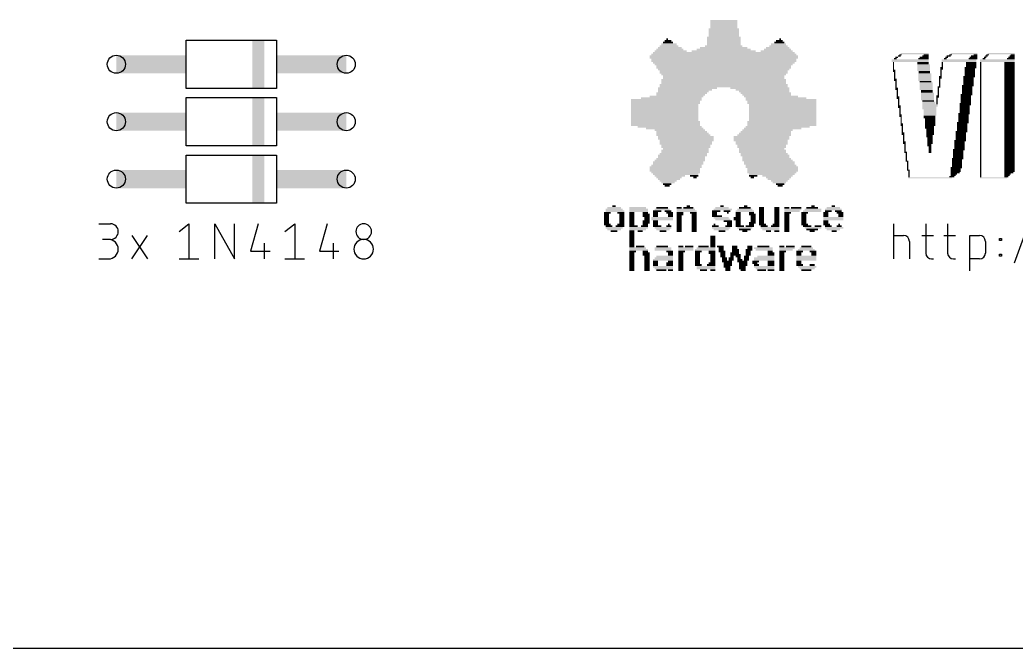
# Model space of a CAD drawing. Extents: x 0 to 102, y 0 to 90.
# Drawn here: x 21.57 to 54.59, y 0 to 20.84 of the extents above; entities that cross this region are included whole.
import ezdxf

# ---------------------------------------------------------------- set-up
doc = ezdxf.new("R2010")
doc.units = 0
for name, color, linetype in [('20', 30, 'CONTINUOUS'), ('21', 253, 'CONTINUOUS'), ('51', 253, 'CONTINUOUS')]:
    doc.layers.add(name, color=color, linetype=linetype)

# ---------------------------------------------------------------- blocks, each defined once
blk = doc.blocks.new('RECT')
blk.add_solid([(-0.5, -0.5), (0.5, -0.5), (-0.5, 0.5), (0.5, 0.5)])

msp = doc.modelspace()

# ---------------------------------------------------------------- linework, layer by layer
at = {"layer": '20'}
msp.add_line((7, 0), (95, 0), dxfattribs=at)
at = {"layer": '21'}
for p, q in [((27.075, 20.1675), (30.075, 20.1675)), ((27.075, 18.5675), (27.075, 20.1675)), ((30.075, 20.1675), (30.075, 18.5675)), ((30.075, 18.5675), (27.075, 18.5675)), ((27.075, 18.2625), (30.075, 18.2625)), ((27.075, 16.6625), (27.075, 18.2625)), ((30.075, 18.2625), (30.075, 16.6625)), ((30.075, 16.6625), (27.075, 16.6625)), ((27.075, 16.3575), (30.075, 16.3575)), ((27.075, 14.7575), (27.075, 16.3575)), ((30.075, 16.3575), (30.075, 14.7575)), ((30.075, 14.7575), (27.075, 14.7575)), ((54.5338, 12.7797), (55.0531, 14.2078)), ((24.1808, 14.078), (24.5703, 14.078)), ((26.8478, 13.8183), (27.1724, 14.078)), ((27.1724, 14.078), (27.1724, 12.9096)), ((28.0289, 12.9096), (28.0289, 14.078)), ((28.0289, 14.078), (28.678, 12.9096)), ((28.678, 12.9096), (28.678, 14.078)), ((29.4696, 14.078), (29.21, 13.1692)), ((30.353, 13.8183), (30.6775, 14.078)), ((30.6775, 14.078), (30.6775, 12.9096)), ((31.7556, 14.078), (31.496, 13.1692)), ((50.5333, 12.9096), (50.5333, 14.078)), ((51.5951, 14.078), (51.5951, 13.1043)), ((52.319, 14.078), (52.319, 13.1043)), ((24.5703, 13.5587), (24.3106, 13.5587)), ((25.2744, 12.9096), (25.7937, 13.6885)), ((25.2744, 13.6885), (25.7937, 12.9096)), ((50.5333, 13.6885), (50.8579, 13.6885)), ((51.4653, 13.6885), (51.8547, 13.6885)), ((52.1892, 13.6885), (52.5786, 13.6885)), ((53.0538, 12.5201), (53.0538, 13.6885)), ((53.0538, 13.6885), (53.3783, 13.6885)), ((54.0371, 13.5262), (54.0371, 13.5911)), ((54.0371, 13.5911), (54.102, 13.5911)), ((54.102, 13.5911), (54.102, 13.5262)), ((29.6644, 13.4288), (29.6644, 12.9096)), ((31.9504, 13.4288), (31.9504, 12.9096)), ((51.0526, 13.4938), (51.0526, 12.9096)), ((53.5731, 13.4938), (53.5731, 13.1043)), ((54.102, 13.5262), (54.0371, 13.5262)), ((24.1808, 12.9096), (24.5054, 12.9096)), ((26.8478, 12.9096), (27.4969, 12.9096)), ((29.21, 13.1692), (29.8591, 13.1692)), ((30.353, 12.9096), (31.0021, 12.9096)), ((31.496, 13.1692), (32.1451, 13.1692)), ((51.7898, 12.9096), (51.8547, 12.9096)), ((52.5137, 12.9096), (52.5786, 12.9096)), ((53.3783, 12.9096), (53.0538, 12.9096)), ((54.0371, 13.0069), (54.0371, 13.0718)), ((54.0371, 13.0718), (54.102, 13.0718)), ((54.102, 13.0069), (54.0371, 13.0069)), ((54.102, 13.0718), (54.102, 13.0069))]:
    msp.add_line(p, q, dxfattribs=at)
for centre, radius, start, end in [((24.5703, 13.8183), 0.2596, 270, 90), ((32.9635, 13.8183), 0.2596, 0, 180), ((24.5054, 13.2341), 0.3246, 270, 90), ((32.9635, 13.2341), 0.3246, 0, 180), ((32.9635, 13.8183), 0.2596, 180, 0), ((50.8579, 13.4937), 0.1947, 0.0009, 90), ((53.3783, 13.4937), 0.1947, 0.0009, 90), ((32.9635, 13.2341), 0.3246, 180, 0), ((51.7898, 13.1043), 0.1947, 180, 270), ((52.5137, 13.1043), 0.1947, 180, 270), ((53.3783, 13.1043), 0.1947, 270, 0)]:
    msp.add_arc(centre, radius, start, end, dxfattribs=at)
at = {"layer": '51'}
for centre in [(24.765, 19.3675), (32.385, 19.3675), (24.765, 17.4625), (32.385, 17.4625), (24.765, 15.5575), (32.385, 15.5575)]:
    msp.add_circle(centre, 0.3, dxfattribs=at)

# ---------------------------------------------------------------- block references
at = {"layer": '21'}
for p, xscale, yscale in [((44.897, 20.8115), 0.8941, 0.0559), ((44.897, 20.5321), 1.0058, 0.0559), ((44.897, 20.4762), 1.0058, 0.0559), ((44.897, 20.7556), 0.8941, 0.0559), ((44.897, 20.6997), 0.8941, 0.0559), ((44.897, 20.6439), 0.8941, 0.0559), ((44.897, 20.588), 0.8941, 0.0559), ((29.475, 19.3675), 0.4, 1.6), ((43.053, 20.1409), 0.2235, 0.0559), ((43.0251, 20.1968), 0.0559, 0.0559), ((44.897, 20.2527), 1.1176, 0.0559), ((44.897, 20.1968), 1.1176, 0.0559), ((44.897, 20.1409), 1.1176, 0.0559), ((44.897, 20.4203), 1.0058, 0.0559), ((44.897, 20.3645), 1.0058, 0.0559), ((44.897, 20.3086), 1.0058, 0.0559), ((46.7411, 20.1409), 0.2235, 0.0559), ((46.769, 20.1968), 0.0559, 0.0559), ((43.1368, 19.8056), 1.0617, 0.0559), ((43.1089, 19.8615), 0.8941, 0.0559), ((43.1089, 19.9174), 0.7823, 0.0559), ((43.0809, 19.9733), 0.6147, 0.0559), ((43.0809, 20.0292), 0.5029, 0.0559), ((43.053, 20.0851), 0.3353, 0.0559), ((44.897, 19.8056), 2.1234, 0.0559), ((44.897, 19.8615), 1.7882, 0.0559), ((44.897, 19.9174), 1.5646, 0.0559), ((44.897, 19.9733), 1.2294, 0.0559), ((44.897, 20.0851), 1.1176, 0.0559), ((44.897, 20.0292), 1.1176, 0.0559), ((46.6573, 19.8056), 1.0617, 0.0559), ((46.6852, 19.8615), 0.8941, 0.0559), ((46.6852, 19.9174), 0.7823, 0.0559), ((46.7131, 19.9733), 0.6147, 0.0559), ((46.7131, 20.0292), 0.5029, 0.0559), ((46.7411, 20.0851), 0.3353, 0.0559), ((26.2756, 19.3675), 1.5988, 0.6), ((44.897, 19.638), 4.9174, 0.0559), ((44.897, 19.5821), 4.9174, 0.0559), ((44.897, 19.6939), 4.8057, 0.0559), ((44.897, 19.5263), 4.8057, 0.0559), ((44.897, 19.4704), 4.8057, 0.0559), ((44.897, 19.7498), 4.6939, 0.0559), ((51.0775, 19.51), 1.2326, 0.0425), ((51.0775, 19.4675), 1.2326, 0.0425), ((50.5888, 19.5525), 0.085, 0.0425), ((50.6313, 19.595), 0.085, 0.0425), ((50.7163, 19.6375), 0.0849, 0.0425), ((50.7588, 19.68), 0.085, 0.0425), ((51.2263, 19.7225), 0.9351, 0.0425), ((51.5238, 19.5525), 0.34, 0.0425), ((51.5451, 19.595), 0.2975, 0.0425), ((51.5876, 19.6375), 0.2125, 0.0425), ((51.6088, 19.68), 0.17, 0.0425), ((52.6926, 19.51), 1.1475, 0.0425), ((52.6926, 19.4675), 1.1475, 0.0425), ((52.2463, 19.5525), 0.085, 0.0425), ((52.2888, 19.595), 0.085, 0.0425), ((52.3526, 19.6375), 0.1275, 0.0425), ((52.4163, 19.68), 0.085, 0.0425), ((52.8626, 19.7225), 0.8925, 0.0425), ((53.1601, 19.5525), 0.2975, 0.0425), ((53.1813, 19.595), 0.255, 0.0425), ((53.2026, 19.6375), 0.2125, 0.0425), ((53.245, 19.68), 0.1276, 0.0425), ((53.9675, 19.51), 1.1474, 0.0425), ((53.9675, 19.4675), 1.1474, 0.0425), ((53.5213, 19.5525), 0.085, 0.0425), ((53.5638, 19.595), 0.085, 0.0425), ((53.6063, 19.6375), 0.085, 0.0425), ((53.6488, 19.68), 0.085, 0.0425), ((54.095, 19.7225), 0.8924, 0.0425), ((54.4138, 19.5525), 0.2549, 0.0425), ((54.435, 19.595), 0.2124, 0.0425), ((54.4563, 19.6375), 0.1699, 0.0425), ((54.4775, 19.68), 0.1274, 0.0425), ((44.897, 19.4145), 4.6939, 0.0559), ((44.897, 19.3586), 4.5822, 0.0559), ((44.897, 19.3027), 4.4704, 0.0559), ((44.897, 19.2469), 4.4704, 0.0559), ((44.897, 19.191), 4.3586, 0.0559), ((44.897, 19.1351), 4.2469, 0.0559), ((50.5251, 19.425), 0.0425, 0.0425), ((50.5251, 19.3825), 0.0425, 0.0425), ((50.5251, 19.34), 0.0425, 0.0425), ((50.5251, 19.2975), 0.0425, 0.0425), ((50.5251, 19.255), 0.0425, 0.0425), ((50.5251, 19.2125), 0.0425, 0.0425), ((50.5463, 19.17), 0.085, 0.0425), ((51.5025, 19.425), 0.3825, 0.0425), ((51.5025, 19.3825), 0.3825, 0.0425), ((51.5238, 19.34), 0.425, 0.0425), ((51.5238, 19.2975), 0.425, 0.0425), ((51.5238, 19.255), 0.425, 0.0425), ((51.5238, 19.2125), 0.425, 0.0425), ((51.5238, 19.17), 0.425, 0.0425), ((52.1188, 19.255), 0.085, 0.0425), ((52.1188, 19.2125), 0.085, 0.0425), ((52.0976, 19.17), 0.0425, 0.0425), ((52.1401, 19.425), 0.0425, 0.0425), ((52.1401, 19.3825), 0.0425, 0.0425), ((52.1401, 19.34), 0.0425, 0.0425), ((52.1401, 19.2975), 0.0425, 0.0425), ((53.0538, 19.2125), 0.34, 0.0425), ((53.0538, 19.17), 0.34, 0.0425), ((53.0751, 19.255), 0.3825, 0.0425), ((53.0963, 19.425), 0.34, 0.0425), ((53.0963, 19.3825), 0.34, 0.0425), ((53.0963, 19.34), 0.34, 0.0425), ((53.0963, 19.2975), 0.34, 0.0425), ((53.4151, 19.425), 0.0425, 0.0425), ((53.4151, 19.3825), 0.0425, 0.0425), ((53.4151, 19.34), 0.0425, 0.0425), ((53.4151, 19.2975), 0.0425, 0.0425), ((53.4151, 19.255), 0.0425, 0.0425), ((53.4151, 19.2125), 0.0425, 0.0425), ((53.4151, 19.17), 0.0425, 0.0425), ((54.3713, 19.425), 0.3399, 0.0425), ((54.3713, 19.3825), 0.3399, 0.0425), ((54.3713, 19.34), 0.3399, 0.0425), ((54.3713, 19.2975), 0.3399, 0.0425), ((54.3713, 19.255), 0.3399, 0.0425), ((54.3713, 19.2125), 0.3399, 0.0425), ((54.3713, 19.17), 0.3399, 0.0425), ((44.897, 19.0792), 4.2469, 0.0559), ((44.897, 19.0233), 4.1351, 0.0559), ((44.897, 18.8557), 4.1351, 0.0559), ((44.897, 18.7998), 4.1351, 0.0559), ((44.897, 18.9674), 4.0234, 0.0559), ((44.897, 18.9116), 4.0234, 0.0559), ((50.5463, 19.1275), 0.085, 0.0425), ((50.5676, 19.085), 0.0425, 0.0425), ((50.5676, 19.0425), 0.0425, 0.0425), ((50.5676, 19), 0.0425, 0.0425), ((50.5676, 18.9575), 0.0425, 0.0425), ((50.5676, 18.915), 0.0425, 0.0425), ((50.5888, 18.8725), 0.085, 0.0425), ((50.5888, 18.83), 0.085, 0.0425), ((51.5663, 19.0425), 0.425, 0.0425), ((51.5663, 19), 0.425, 0.0425), ((51.5663, 18.9575), 0.425, 0.0425), ((51.5663, 18.915), 0.425, 0.0425), ((51.5663, 18.8725), 0.425, 0.0425), ((51.5663, 18.83), 0.425, 0.0425), ((51.5451, 19.1275), 0.3825, 0.0425), ((51.5451, 19.085), 0.3825, 0.0425), ((52.0763, 18.9575), 0.085, 0.0425), ((52.0763, 18.915), 0.085, 0.0425), ((52.0551, 18.8725), 0.0425, 0.0425), ((52.0551, 18.83), 0.0425, 0.0425), ((52.0976, 19.1275), 0.0425, 0.0425), ((52.0976, 19.085), 0.0425, 0.0425), ((52.0976, 19.0425), 0.0425, 0.0425), ((52.0976, 19), 0.0425, 0.0425), ((53.0113, 18.915), 0.3399, 0.0425), ((53.0113, 18.8725), 0.3399, 0.0425), ((53.0113, 18.83), 0.3399, 0.0425), ((53.0326, 18.9575), 0.3825, 0.0425), ((53.0538, 19.1275), 0.34, 0.0425), ((53.0538, 19.085), 0.34, 0.0425), ((53.0538, 19.0425), 0.34, 0.0425), ((53.0538, 19), 0.34, 0.0425), ((53.4151, 19.1275), 0.0425, 0.0425), ((53.4151, 19.085), 0.0425, 0.0425), ((53.4151, 19.0425), 0.0425, 0.0425), ((53.4151, 19), 0.0425, 0.0425), ((53.4151, 18.9575), 0.0425, 0.0425), ((53.4151, 18.915), 0.0425, 0.0425), ((53.4151, 18.8725), 0.0425, 0.0425), ((53.4151, 18.83), 0.0425, 0.0425), ((54.3713, 19.1275), 0.3399, 0.0425), ((54.3713, 19.085), 0.3399, 0.0425), ((54.3713, 19.0425), 0.3399, 0.0425), ((54.3713, 19), 0.3399, 0.0425), ((54.3713, 18.9575), 0.3399, 0.0425), ((54.3713, 18.915), 0.3399, 0.0425), ((54.3713, 18.8725), 0.3399, 0.0425), ((54.3713, 18.83), 0.3399, 0.0425), ((43.6956, 18.5763), 1.9558, 0.0559), ((43.6118, 18.5204), 1.7882, 0.0559), ((43.5559, 18.4645), 1.6764, 0.0559), ((44.897, 18.6881), 4.2469, 0.0559), ((44.897, 18.6322), 4.2469, 0.0559), ((44.897, 18.7439), 4.1351, 0.0559), ((46.0985, 18.5763), 1.9558, 0.0559), ((46.1823, 18.5204), 1.7882, 0.0559), ((46.2382, 18.4645), 1.6764, 0.0559), ((50.6313, 18.575), 0.085, 0.0425), ((50.6313, 18.5325), 0.085, 0.0425), ((50.6101, 18.7875), 0.0425, 0.0425), ((50.6101, 18.745), 0.0425, 0.0425), ((50.6101, 18.7025), 0.0425, 0.0425), ((50.6101, 18.66), 0.0425, 0.0425), ((50.6101, 18.6175), 0.0425, 0.0425), ((50.6526, 18.49), 0.0425, 0.0425), ((51.6088, 18.745), 0.425, 0.0425), ((51.6088, 18.7025), 0.425, 0.0425), ((51.6088, 18.66), 0.425, 0.0425), ((51.6088, 18.6175), 0.425, 0.0425), ((51.6088, 18.575), 0.425, 0.0425), ((51.6088, 18.5325), 0.425, 0.0425), ((51.5876, 18.7875), 0.3825, 0.0425), ((51.6301, 18.49), 0.3825, 0.0425), ((52.0338, 18.6175), 0.085, 0.0425), ((52.0126, 18.575), 0.0425, 0.0425), ((52.0126, 18.5325), 0.0425, 0.0425), ((52.0126, 18.49), 0.0425, 0.0425), ((52.0551, 18.7875), 0.0425, 0.0425), ((52.0551, 18.745), 0.0425, 0.0425), ((52.0551, 18.7025), 0.0425, 0.0425), ((52.0551, 18.66), 0.0425, 0.0425), ((52.99, 18.66), 0.3824, 0.0425), ((52.9688, 18.6175), 0.34, 0.0425), ((52.9688, 18.575), 0.34, 0.0425), ((52.9688, 18.5325), 0.34, 0.0425), ((52.9688, 18.49), 0.34, 0.0425), ((53.0113, 18.7875), 0.3399, 0.0425), ((53.0113, 18.745), 0.3399, 0.0425), ((53.0113, 18.7025), 0.3399, 0.0425), ((53.4151, 18.7875), 0.0425, 0.0425), ((53.4151, 18.745), 0.0425, 0.0425), ((53.4151, 18.7025), 0.0425, 0.0425), ((53.4151, 18.66), 0.0425, 0.0425), ((53.4151, 18.6175), 0.0425, 0.0425), ((53.4151, 18.575), 0.0425, 0.0425), ((53.4151, 18.5325), 0.0425, 0.0425), ((53.4151, 18.49), 0.0425, 0.0425), ((54.3713, 18.7875), 0.3399, 0.0425), ((54.3713, 18.745), 0.3399, 0.0425), ((54.3713, 18.7025), 0.3399, 0.0425), ((54.3713, 18.66), 0.3399, 0.0425), ((54.3713, 18.6175), 0.3399, 0.0425), ((54.3713, 18.575), 0.3399, 0.0425), ((54.3713, 18.5325), 0.3399, 0.0425), ((54.3713, 18.49), 0.3399, 0.0425), ((29.475, 17.4625), 0.4, 1.6), ((42.9971, 18.1851), 2.347, 0.0559), ((43.1648, 18.241), 2.0117, 0.0559), ((43.3324, 18.2969), 1.7882, 0.0559), ((43.5, 18.4087), 1.6764, 0.0559), ((43.4721, 18.3528), 1.6205, 0.0559), ((46.294, 18.4087), 1.6764, 0.0559), ((46.322, 18.3528), 1.6205, 0.0559), ((46.4617, 18.2969), 1.7882, 0.0559), ((46.6293, 18.241), 2.0117, 0.0559), ((46.797, 18.1851), 2.347, 0.0559), ((50.6526, 18.4475), 0.0425, 0.0425), ((50.6526, 18.405), 0.0425, 0.0425), ((50.6526, 18.3625), 0.0425, 0.0425), ((50.6526, 18.32), 0.0425, 0.0425), ((50.6738, 18.2775), 0.085, 0.0425), ((50.6738, 18.235), 0.085, 0.0425), ((50.6951, 18.1925), 0.0425, 0.0425), ((50.6951, 18.15), 0.0425, 0.0425), ((51.6513, 18.405), 0.425, 0.0425), ((51.6513, 18.3625), 0.425, 0.0425), ((51.6513, 18.32), 0.425, 0.0425), ((51.6513, 18.2775), 0.425, 0.0425), ((51.6513, 18.235), 0.425, 0.0425), ((51.6513, 18.1925), 0.425, 0.0425), ((51.6301, 18.4475), 0.3825, 0.0425), ((51.6726, 18.15), 0.3825, 0.0425), ((51.9913, 18.32), 0.085, 0.0425), ((51.9913, 18.2775), 0.085, 0.0425), ((51.9701, 18.235), 0.0425, 0.0425), ((51.9701, 18.1925), 0.0425, 0.0425), ((51.9701, 18.15), 0.0425, 0.0425), ((52.0126, 18.4475), 0.0425, 0.0425), ((52.0126, 18.405), 0.0425, 0.0425), ((52.0126, 18.3625), 0.0425, 0.0425), ((52.9475, 18.3625), 0.3825, 0.0425), ((52.9263, 18.32), 0.34, 0.0425), ((52.9263, 18.2775), 0.34, 0.0425), ((52.9263, 18.235), 0.34, 0.0425), ((52.9263, 18.1925), 0.34, 0.0425), ((52.9263, 18.15), 0.34, 0.0425), ((52.9688, 18.4475), 0.34, 0.0425), ((52.9688, 18.405), 0.34, 0.0425), ((53.4151, 18.4475), 0.0425, 0.0425), ((53.4151, 18.405), 0.0425, 0.0425), ((53.4151, 18.3625), 0.0425, 0.0425), ((53.4151, 18.32), 0.0425, 0.0425), ((53.4151, 18.2775), 0.0425, 0.0425), ((53.4151, 18.235), 0.0425, 0.0425), ((53.4151, 18.1925), 0.0425, 0.0425), ((53.4151, 18.15), 0.0425, 0.0425), ((54.3713, 18.4475), 0.3399, 0.0425), ((54.3713, 18.405), 0.3399, 0.0425), ((54.3713, 18.3625), 0.3399, 0.0425), ((54.3713, 18.32), 0.3399, 0.0425), ((54.3713, 18.2775), 0.3399, 0.0425), ((54.3713, 18.235), 0.3399, 0.0425), ((54.3713, 18.1925), 0.3399, 0.0425), ((54.3713, 18.15), 0.3399, 0.0425), ((42.9412, 18.0175), 2.2352, 0.0559), ((42.9412, 17.9616), 2.2352, 0.0559), ((42.9412, 17.9057), 2.2352, 0.0559), ((42.9412, 17.8498), 2.2352, 0.0559), ((42.9692, 18.1293), 2.2911, 0.0559), ((42.9692, 18.0734), 2.2911, 0.0559), ((46.8249, 18.1293), 2.2911, 0.0559), ((46.8249, 18.0734), 2.2911, 0.0559), ((46.8528, 18.0175), 2.2352, 0.0559), ((46.8528, 17.9616), 2.2352, 0.0559), ((46.8528, 17.9057), 2.2352, 0.0559), ((46.8528, 17.8498), 2.2352, 0.0559), ((50.6951, 18.1075), 0.0425, 0.0425), ((50.6951, 18.065), 0.0425, 0.0425), ((50.6951, 18.0225), 0.0425, 0.0425), ((50.7163, 17.98), 0.0849, 0.0425), ((50.7163, 17.9375), 0.0849, 0.0425), ((50.7375, 17.895), 0.0424, 0.0425), ((50.7375, 17.8525), 0.0424, 0.0425), ((50.7375, 17.81), 0.0424, 0.0425), ((51.6938, 18.1075), 0.425, 0.0425), ((51.6938, 18.065), 0.425, 0.0425), ((51.7363, 18.0225), 0.51, 0.0425), ((51.7363, 17.98), 0.51, 0.0425), ((51.7151, 17.9375), 0.4675, 0.0425), ((51.7151, 17.895), 0.4675, 0.0425), ((51.7363, 17.8525), 0.425, 0.0425), ((51.7363, 17.81), 0.425, 0.0425), ((51.9701, 18.1075), 0.0425, 0.0425), ((51.9701, 18.065), 0.0425, 0.0425), ((52.8838, 17.98), 0.34, 0.0425), ((52.8838, 17.9375), 0.34, 0.0425), ((52.8838, 17.895), 0.34, 0.0425), ((52.8838, 17.8525), 0.34, 0.0425), ((52.8838, 17.81), 0.34, 0.0425), ((52.9051, 18.065), 0.3825, 0.0425), ((52.9051, 18.0225), 0.3825, 0.0425), ((52.9263, 18.1075), 0.34, 0.0425), ((53.4151, 18.1075), 0.0425, 0.0425), ((53.4151, 18.065), 0.0425, 0.0425), ((53.4151, 18.0225), 0.0425, 0.0425), ((53.4151, 17.98), 0.0425, 0.0425), ((53.4151, 17.9375), 0.0425, 0.0425), ((53.4151, 17.895), 0.0425, 0.0425), ((53.4151, 17.8525), 0.0425, 0.0425), ((53.4151, 17.81), 0.0425, 0.0425), ((54.3713, 18.1075), 0.3399, 0.0425), ((54.3713, 18.065), 0.3399, 0.0425), ((54.3713, 18.0225), 0.3399, 0.0425), ((54.3713, 17.98), 0.3399, 0.0425), ((54.3713, 17.9375), 0.3399, 0.0425), ((54.3713, 17.895), 0.3399, 0.0425), ((54.3713, 17.8525), 0.3399, 0.0425), ((54.3713, 17.81), 0.3399, 0.0425), ((26.2756, 17.4625), 1.5988, 0.6), ((42.9412, 17.794), 2.2352, 0.0559), ((42.9412, 17.7381), 2.2352, 0.0559), ((42.9412, 17.6822), 2.2352, 0.0559), ((42.9412, 17.6263), 2.2352, 0.0559), ((42.9412, 17.5705), 2.2352, 0.0559), ((42.9412, 17.5146), 2.2352, 0.0559), ((46.8528, 17.794), 2.2352, 0.0559), ((46.8528, 17.7381), 2.2352, 0.0559), ((46.8528, 17.6822), 2.2352, 0.0559), ((46.8528, 17.6263), 2.2352, 0.0559), ((46.8528, 17.5705), 2.2352, 0.0559), ((46.8528, 17.5146), 2.2352, 0.0559), ((50.7375, 17.7675), 0.0424, 0.0425), ((50.7375, 17.725), 0.0424, 0.0425), ((50.7588, 17.6825), 0.085, 0.0425), ((50.7588, 17.64), 0.085, 0.0425), ((50.78, 17.5975), 0.0426, 0.0425), ((50.78, 17.555), 0.0426, 0.0425), ((50.78, 17.5125), 0.0426, 0.0425), ((51.7363, 17.7675), 0.425, 0.0425), ((51.7363, 17.725), 0.425, 0.0425), ((51.7363, 17.6825), 0.425, 0.0425), ((51.7151, 17.64), 0.3825, 0.0425), ((51.7151, 17.5975), 0.3825, 0.0425), ((51.7363, 17.555), 0.3401, 0.0425), ((51.7363, 17.5125), 0.3401, 0.0425), ((52.8413, 17.6825), 0.34, 0.0425), ((52.8413, 17.64), 0.34, 0.0425), ((52.8413, 17.5975), 0.34, 0.0425), ((52.8413, 17.555), 0.34, 0.0425), ((52.8413, 17.5125), 0.34, 0.0425), ((52.8626, 17.725), 0.3825, 0.0425), ((52.8838, 17.7675), 0.34, 0.0425), ((53.4151, 17.7675), 0.0425, 0.0425), ((53.4151, 17.725), 0.0425, 0.0425), ((53.4151, 17.6825), 0.0425, 0.0425), ((53.4151, 17.64), 0.0425, 0.0425), ((53.4151, 17.5975), 0.0425, 0.0425), ((53.4151, 17.555), 0.0425, 0.0425), ((53.4151, 17.5125), 0.0425, 0.0425), ((54.3713, 17.7675), 0.3399, 0.0425), ((54.3713, 17.725), 0.3399, 0.0425), ((54.3713, 17.6825), 0.3399, 0.0425), ((54.3713, 17.64), 0.3399, 0.0425), ((54.3713, 17.5975), 0.3399, 0.0425), ((54.3713, 17.555), 0.3399, 0.0425), ((54.3713, 17.5125), 0.3399, 0.0425), ((42.9692, 17.4587), 2.2911, 0.0559), ((42.9692, 17.4028), 2.2911, 0.0559), ((42.9692, 17.3469), 2.2911, 0.0559), ((43.1089, 17.2911), 2.1234, 0.0559), ((43.2765, 17.2352), 1.8999, 0.0559), ((43.4442, 17.1793), 1.6764, 0.0559), ((46.3499, 17.1793), 1.6764, 0.0559), ((46.5176, 17.2352), 1.8999, 0.0559), ((46.6852, 17.2911), 2.1234, 0.0559), ((46.8249, 17.4587), 2.2911, 0.0559), ((46.8249, 17.4028), 2.2911, 0.0559), ((46.8249, 17.3469), 2.2911, 0.0559), ((50.78, 17.47), 0.0426, 0.0425), ((50.78, 17.4275), 0.0426, 0.0425), ((50.8013, 17.385), 0.0851, 0.0425), ((50.8013, 17.3425), 0.0851, 0.0425), ((50.8225, 17.3), 0.0425, 0.0425), ((50.8225, 17.2575), 0.0425, 0.0425), ((50.8225, 17.215), 0.0425, 0.0425), ((50.8225, 17.1725), 0.0425, 0.0425), ((51.7363, 17.47), 0.3401, 0.0425), ((51.7363, 17.4275), 0.3401, 0.0425), ((51.7363, 17.385), 0.3401, 0.0425), ((51.7363, 17.3425), 0.3401, 0.0425), ((51.715, 17.3), 0.2976, 0.0425), ((51.715, 17.2575), 0.2976, 0.0425), ((51.7363, 17.215), 0.2551, 0.0425), ((51.7363, 17.1725), 0.2551, 0.0425), ((52.8201, 17.4275), 0.3825, 0.0425), ((52.7988, 17.385), 0.34, 0.0425), ((52.7988, 17.3425), 0.34, 0.0425), ((52.7988, 17.3), 0.34, 0.0425), ((52.7988, 17.2575), 0.34, 0.0425), ((52.7988, 17.215), 0.34, 0.0425), ((52.7988, 17.1725), 0.34, 0.0425), ((52.8413, 17.47), 0.34, 0.0425), ((53.4151, 17.47), 0.0425, 0.0425), ((53.4151, 17.4275), 0.0425, 0.0425), ((53.4151, 17.385), 0.0425, 0.0425), ((53.4151, 17.3425), 0.0425, 0.0425), ((53.4151, 17.3), 0.0425, 0.0425), ((53.4151, 17.2575), 0.0425, 0.0425), ((53.4151, 17.215), 0.0425, 0.0425), ((53.4151, 17.1725), 0.0425, 0.0425), ((54.3713, 17.47), 0.3399, 0.0425), ((54.3713, 17.4275), 0.3399, 0.0425), ((54.3713, 17.385), 0.3399, 0.0425), ((54.3713, 17.3425), 0.3399, 0.0425), ((54.3713, 17.3), 0.3399, 0.0425), ((54.3713, 17.2575), 0.3399, 0.0425), ((54.3713, 17.215), 0.3399, 0.0425), ((54.3713, 17.1725), 0.3399, 0.0425), ((43.5, 17.1234), 1.6764, 0.0559), ((43.5559, 17.0116), 1.7882, 0.0559), ((43.528, 17.0675), 1.7323, 0.0559), ((43.6397, 16.9558), 1.844, 0.0559), ((43.6397, 16.8999), 1.844, 0.0559), ((43.6677, 16.844), 1.7882, 0.0559), ((46.1543, 16.9558), 1.844, 0.0559), ((46.1543, 16.8999), 1.844, 0.0559), ((46.1264, 16.844), 1.7882, 0.0559), ((46.2382, 17.0116), 1.7882, 0.0559), ((46.2661, 17.0675), 1.7323, 0.0559), ((46.294, 17.1234), 1.6764, 0.0559), ((50.8225, 17.13), 0.0425, 0.0425), ((50.8438, 17.0875), 0.085, 0.0425), ((50.8438, 17.045), 0.085, 0.0425), ((50.8651, 17.0025), 0.0425, 0.0425), ((50.8651, 16.96), 0.0425, 0.0425), ((50.8651, 16.9175), 0.0425, 0.0425), ((50.8651, 16.875), 0.0425, 0.0425), ((50.8651, 16.8325), 0.0425, 0.0425), ((51.715, 17.0025), 0.2126, 0.0425), ((51.715, 16.96), 0.2126, 0.0425), ((51.7363, 17.13), 0.2551, 0.0425), ((51.7363, 17.0875), 0.2551, 0.0425), ((51.7363, 17.045), 0.2551, 0.0425), ((51.7363, 16.9175), 0.17, 0.0425), ((51.7363, 16.875), 0.17, 0.0425), ((51.7363, 16.8325), 0.17, 0.0425), ((52.7351, 16.8325), 0.3825, 0.0425), ((52.7563, 17.0875), 0.34, 0.0425), ((52.7563, 17.045), 0.34, 0.0425), ((52.7563, 17.0025), 0.34, 0.0425), ((52.7563, 16.96), 0.34, 0.0425), ((52.7563, 16.9175), 0.34, 0.0425), ((52.7563, 16.875), 0.34, 0.0425), ((52.7776, 17.13), 0.3825, 0.0425), ((53.4151, 17.13), 0.0425, 0.0425), ((53.4151, 17.0875), 0.0425, 0.0425), ((53.4151, 17.045), 0.0425, 0.0425), ((53.4151, 17.0025), 0.0425, 0.0425), ((53.4151, 16.96), 0.0425, 0.0425), ((53.4151, 16.9175), 0.0425, 0.0425), ((53.4151, 16.875), 0.0425, 0.0425), ((53.4151, 16.8325), 0.0425, 0.0425), ((54.3713, 17.13), 0.3399, 0.0425), ((54.3713, 17.0875), 0.3399, 0.0425), ((54.3713, 17.045), 0.3399, 0.0425), ((54.3713, 17.0025), 0.3399, 0.0425), ((54.3713, 16.96), 0.3399, 0.0425), ((54.3713, 16.9175), 0.3399, 0.0425), ((54.3713, 16.875), 0.3399, 0.0425), ((54.3713, 16.8325), 0.3399, 0.0425), ((43.6397, 16.7881), 1.7323, 0.0559), ((43.6397, 16.7323), 1.7323, 0.0559), ((43.6397, 16.6764), 1.6205, 0.0559), ((43.6397, 16.6205), 1.6205, 0.0559), ((43.6118, 16.5087), 1.5646, 0.0559), ((43.6397, 16.5646), 1.5088, 0.0559), ((46.1543, 16.7881), 1.7323, 0.0559), ((46.1543, 16.7323), 1.7323, 0.0559), ((46.1543, 16.6764), 1.6205, 0.0559), ((46.1543, 16.6205), 1.6205, 0.0559), ((46.1543, 16.5646), 1.5088, 0.0559), ((46.1823, 16.5087), 1.5646, 0.0559), ((50.8863, 16.79), 0.085, 0.0425), ((50.8863, 16.7475), 0.085, 0.0425), ((50.9076, 16.705), 0.0425, 0.0425), ((50.9076, 16.6625), 0.0425, 0.0425), ((50.9076, 16.62), 0.0425, 0.0425), ((50.9076, 16.5775), 0.0425, 0.0425), ((50.9076, 16.535), 0.0425, 0.0425), ((50.9076, 16.4925), 0.0425, 0.0425), ((51.7363, 16.79), 0.17, 0.0425), ((51.7363, 16.7475), 0.17, 0.0425), ((51.7151, 16.705), 0.1275, 0.0425), ((51.7151, 16.6625), 0.1275, 0.0425), ((51.7363, 16.62), 0.085, 0.0425), ((51.7363, 16.5775), 0.085, 0.0425), ((51.7363, 16.535), 0.085, 0.0425), ((51.7363, 16.4925), 0.085, 0.0425), ((52.6713, 16.4925), 0.34, 0.0425), ((52.6926, 16.535), 0.3825, 0.0425), ((52.7138, 16.79), 0.34, 0.0425), ((52.7138, 16.7475), 0.34, 0.0425), ((52.7138, 16.705), 0.34, 0.0425), ((52.7138, 16.6625), 0.34, 0.0425), ((52.7138, 16.62), 0.34, 0.0425), ((52.7138, 16.5775), 0.34, 0.0425), ((53.4151, 16.79), 0.0425, 0.0425), ((53.4151, 16.7475), 0.0425, 0.0425), ((53.4151, 16.705), 0.0425, 0.0425), ((53.4151, 16.6625), 0.0425, 0.0425), ((53.4151, 16.62), 0.0425, 0.0425), ((53.4151, 16.5775), 0.0425, 0.0425), ((53.4151, 16.535), 0.0425, 0.0425), ((53.4151, 16.4925), 0.0425, 0.0425), ((54.3713, 16.79), 0.3399, 0.0425), ((54.3713, 16.7475), 0.3399, 0.0425), ((54.3713, 16.705), 0.3399, 0.0425), ((54.3713, 16.6625), 0.3399, 0.0425), ((54.3713, 16.62), 0.3399, 0.0425), ((54.3713, 16.5775), 0.3399, 0.0425), ((54.3713, 16.535), 0.3399, 0.0425), ((54.3713, 16.4925), 0.3399, 0.0425), ((29.475, 15.5575), 0.4, 1.6), ((43.4442, 16.1735), 1.6764, 0.0559), ((43.4721, 16.2293), 1.6205, 0.0559), ((43.528, 16.3411), 1.6205, 0.0559), ((43.5, 16.2852), 1.5646, 0.0559), ((43.5559, 16.397), 1.5646, 0.0559), ((43.6118, 16.4529), 1.5646, 0.0559), ((46.1823, 16.4529), 1.5646, 0.0559), ((46.2661, 16.3411), 1.6205, 0.0559), ((46.2382, 16.397), 1.5646, 0.0559), ((46.294, 16.2852), 1.5646, 0.0559), ((46.322, 16.2293), 1.6205, 0.0559), ((46.3499, 16.1735), 1.6764, 0.0559), ((50.9288, 16.45), 0.085, 0.0425), ((50.9501, 16.4075), 0.0425, 0.0425), ((50.9501, 16.365), 0.0425, 0.0425), ((50.9501, 16.3225), 0.0425, 0.0425), ((50.9501, 16.28), 0.0425, 0.0425), ((50.9501, 16.2375), 0.0425, 0.0425), ((50.9501, 16.195), 0.0425, 0.0425), ((51.7363, 16.45), 0.085, 0.0425), ((52.6288, 16.195), 0.34, 0.0425), ((52.6501, 16.2375), 0.3825, 0.0425), ((52.6713, 16.45), 0.34, 0.0425), ((52.6713, 16.4075), 0.34, 0.0425), ((52.6713, 16.365), 0.34, 0.0425), ((52.6713, 16.3225), 0.34, 0.0425), ((52.6713, 16.28), 0.34, 0.0425), ((53.4151, 16.45), 0.0425, 0.0425), ((53.4151, 16.4075), 0.0425, 0.0425), ((53.4151, 16.365), 0.0425, 0.0425), ((53.4151, 16.3225), 0.0425, 0.0425), ((53.4151, 16.28), 0.0425, 0.0425), ((53.4151, 16.2375), 0.0425, 0.0425), ((53.4151, 16.195), 0.0425, 0.0425), ((54.3713, 16.45), 0.3399, 0.0425), ((54.3713, 16.4075), 0.3399, 0.0425), ((54.3713, 16.365), 0.3399, 0.0425), ((54.3713, 16.3225), 0.3399, 0.0425), ((54.3713, 16.28), 0.3399, 0.0425), ((54.3713, 16.2375), 0.3399, 0.0425), ((54.3713, 16.195), 0.3399, 0.0425), ((26.2756, 15.5575), 1.5988, 0.6), ((43.3045, 15.9499), 1.7323, 0.0559), ((43.2765, 15.8941), 1.6764, 0.0559), ((43.2765, 15.8382), 1.6764, 0.0559), ((43.3324, 16.0058), 1.6764, 0.0559), ((43.3883, 16.1176), 1.6764, 0.0559), ((43.3883, 16.0617), 1.6764, 0.0559), ((46.4058, 16.1176), 1.6764, 0.0559), ((46.4058, 16.0617), 1.6764, 0.0559), ((46.4617, 16.0058), 1.6764, 0.0559), ((46.4896, 15.9499), 1.7323, 0.0559), ((46.5176, 15.8941), 1.6764, 0.0559), ((46.5176, 15.8382), 1.6764, 0.0559), ((50.9713, 16.1525), 0.085, 0.0425), ((51.0138, 15.855), 0.085, 0.0425), ((50.9926, 16.11), 0.0425, 0.0425), ((50.9926, 16.0675), 0.0425, 0.0425), ((50.9926, 16.025), 0.0425, 0.0425), ((50.9926, 15.9825), 0.0425, 0.0425), ((50.9926, 15.94), 0.0425, 0.0425), ((50.9926, 15.8975), 0.0425, 0.0425), ((52.5863, 15.8975), 0.34, 0.0425), ((52.5863, 15.855), 0.34, 0.0425), ((52.6076, 15.94), 0.3825, 0.0425), ((52.6288, 16.1525), 0.34, 0.0425), ((52.6288, 16.11), 0.34, 0.0425), ((52.6288, 16.0675), 0.34, 0.0425), ((52.6288, 16.025), 0.34, 0.0425), ((52.6288, 15.9825), 0.34, 0.0425), ((53.4151, 16.1525), 0.0425, 0.0425), ((53.4151, 16.11), 0.0425, 0.0425), ((53.4151, 16.0675), 0.0425, 0.0425), ((53.4151, 16.025), 0.0425, 0.0425), ((53.4151, 15.9825), 0.0425, 0.0425), ((53.4151, 15.94), 0.0425, 0.0425), ((53.4151, 15.8975), 0.0425, 0.0425), ((53.4151, 15.855), 0.0425, 0.0425), ((54.3713, 16.1525), 0.3399, 0.0425), ((54.3713, 16.11), 0.3399, 0.0425), ((54.3713, 16.0675), 0.3399, 0.0425), ((54.3713, 16.025), 0.3399, 0.0425), ((54.3713, 15.9825), 0.3399, 0.0425), ((54.3713, 15.94), 0.3399, 0.0425), ((54.3713, 15.8975), 0.3399, 0.0425), ((54.3713, 15.855), 0.3399, 0.0425), ((43.3045, 15.7823), 1.6205, 0.0559), ((43.3045, 15.7264), 1.5088, 0.0559), ((43.1089, 15.6705), 1.0058, 0.0559), ((43.0809, 15.6147), 0.8382, 0.0559), ((43.0809, 15.5588), 0.7264, 0.0559), ((43.053, 15.5029), 0.5588, 0.0559), ((43.9191, 15.6705), 0.2794, 0.0559), ((43.9471, 15.6147), 0.1118, 0.0559), ((46.4896, 15.7823), 1.6205, 0.0559), ((46.4896, 15.7264), 1.5088, 0.0559), ((45.8749, 15.6705), 0.2794, 0.0559), ((45.847, 15.6147), 0.1118, 0.0559), ((46.6852, 15.6705), 1.0058, 0.0559), ((46.7131, 15.6147), 0.8382, 0.0559), ((46.7131, 15.5588), 0.7264, 0.0559), ((46.7411, 15.5029), 0.5588, 0.0559), ((51.0351, 15.8125), 0.0425, 0.0425), ((51.0351, 15.77), 0.0425, 0.0425), ((51.0351, 15.7275), 0.0425, 0.0425), ((51.0351, 15.685), 0.0425, 0.0425), ((51.0351, 15.6425), 0.0425, 0.0425), ((51.7363, 15.6), 1.445, 0.0425), ((52.4588, 15.6425), 0.17, 0.0425), ((52.565, 15.77), 0.2975, 0.0425), ((52.5863, 15.8125), 0.34, 0.0425), ((52.5226, 15.7275), 0.2125, 0.0425), ((52.5013, 15.685), 0.17, 0.0425), ((53.4151, 15.8125), 0.0425, 0.0425), ((53.4151, 15.77), 0.0425, 0.0425), ((53.4151, 15.7275), 0.0425, 0.0425), ((53.4151, 15.685), 0.0425, 0.0425), ((53.4151, 15.6425), 0.0425, 0.0425), ((53.8401, 15.6), 0.8925, 0.0425), ((54.3075, 15.7275), 0.2125, 0.0425), ((54.3713, 15.8125), 0.3399, 0.0425), ((54.3501, 15.77), 0.2975, 0.0425), ((54.2863, 15.685), 0.17, 0.0425), ((54.2651, 15.6425), 0.1275, 0.0425), ((43.053, 15.447), 0.447, 0.0559), ((43.0251, 15.3911), 0.2794, 0.0559), ((43.0251, 15.3353), 0.1676, 0.0559), ((46.7411, 15.447), 0.447, 0.0559), ((46.769, 15.3911), 0.2794, 0.0559), ((46.769, 15.3353), 0.1676, 0.0559), ((41.2648, 14.5529), 0.5588, 0.0559), ((41.2648, 14.6088), 0.447, 0.0559), ((41.2648, 14.6647), 0.1118, 0.0559), ((42.0751, 14.5529), 0.6147, 0.0559), ((42.0472, 14.6088), 0.5588, 0.0559), ((42.8574, 14.5529), 0.5029, 0.0559), ((42.8574, 14.6088), 0.3912, 0.0559), ((43.6397, 14.5529), 0.6147, 0.0559), ((43.4162, 14.6088), 0.1676, 0.0559), ((43.7236, 14.6088), 0.3353, 0.0559), ((43.7236, 14.6647), 0.1118, 0.0559), ((44.8691, 14.5529), 0.6147, 0.0559), ((44.8412, 14.6088), 0.447, 0.0559), ((44.8412, 14.6647), 0.1118, 0.0559), ((45.5955, 14.5529), 0.5029, 0.0559), ((45.5955, 14.6088), 0.3912, 0.0559), ((45.6235, 14.6647), 0.1118, 0.0559), ((46.1543, 14.6088), 0.1676, 0.0559), ((46.1543, 14.5529), 0.1676, 0.0559), ((46.6573, 14.6088), 0.1676, 0.0559), ((46.6573, 14.5529), 0.1676, 0.0559), ((46.9925, 14.6088), 0.1676, 0.0559), ((47.1881, 14.5529), 0.5588, 0.0559), ((47.2999, 14.6088), 0.3353, 0.0559), ((47.8587, 14.5529), 0.5588, 0.0559), ((47.8307, 14.6088), 0.3912, 0.0559), ((47.8587, 14.6647), 0.1118, 0.0559), ((48.5292, 14.5529), 0.5588, 0.0559), ((48.5292, 14.6088), 0.447, 0.0559), ((48.5292, 14.6647), 0.1118, 0.0559), ((41.0413, 14.4412), 0.2235, 0.0559), ((41.0134, 14.3853), 0.1676, 0.0559), ((41.0134, 14.3294), 0.1676, 0.0559), ((41.0134, 14.2735), 0.1676, 0.0559), ((41.0134, 14.2177), 0.1676, 0.0559), ((41.2928, 14.4971), 0.6147, 0.0559), ((41.4884, 14.4412), 0.2235, 0.0559), ((41.5163, 14.3853), 0.1676, 0.0559), ((41.5163, 14.3294), 0.1676, 0.0559), ((41.5163, 14.2735), 0.1676, 0.0559), ((41.5163, 14.2177), 0.1676, 0.0559), ((42.0751, 14.4971), 0.6147, 0.0559), ((41.8516, 14.4412), 0.1676, 0.0559), ((41.8516, 14.3853), 0.1676, 0.0559), ((41.8516, 14.3294), 0.1676, 0.0559), ((41.8516, 14.2735), 0.1676, 0.0559), ((41.8516, 14.2177), 0.1676, 0.0559), ((42.2986, 14.4412), 0.1676, 0.0559), ((42.3266, 14.3853), 0.2235, 0.0559), ((42.3266, 14.3294), 0.2235, 0.0559), ((42.3545, 14.2735), 0.1676, 0.0559), ((42.3545, 14.2177), 0.1676, 0.0559), ((42.8574, 14.2735), 0.7264, 0.0559), ((42.8574, 14.2177), 0.7264, 0.0559), ((42.6898, 14.4971), 0.2794, 0.0559), ((42.6339, 14.4412), 0.1676, 0.0559), ((42.6339, 14.3853), 0.1676, 0.0559), ((42.6339, 14.3294), 0.1676, 0.0559), ((43.053, 14.4971), 0.2235, 0.0559), ((43.1089, 14.4412), 0.2235, 0.0559), ((43.1368, 14.3853), 0.1676, 0.0559), ((43.1368, 14.3294), 0.1676, 0.0559), ((43.6677, 14.4971), 0.6706, 0.0559), ((43.4162, 14.3294), 0.1676, 0.0559), ((43.4162, 14.2735), 0.1676, 0.0559), ((43.4162, 14.2177), 0.1676, 0.0559), ((43.4442, 14.4412), 0.2235, 0.0559), ((43.4442, 14.3853), 0.2235, 0.0559), ((43.8912, 14.4412), 0.2235, 0.0559), ((43.9191, 14.3853), 0.1676, 0.0559), ((43.9191, 14.3294), 0.1676, 0.0559), ((43.9191, 14.2735), 0.1676, 0.0559), ((43.9191, 14.2177), 0.1676, 0.0559), ((44.6735, 14.3294), 0.3353, 0.0559), ((44.6456, 14.4971), 0.2794, 0.0559), ((44.5897, 14.4412), 0.1676, 0.0559), ((44.5897, 14.3853), 0.1676, 0.0559), ((44.8132, 14.2735), 0.5029, 0.0559), ((44.8691, 14.2177), 0.5029, 0.0559), ((45.0088, 14.4971), 0.2235, 0.0559), ((45.0367, 14.4412), 0.0559, 0.0559), ((45.3441, 14.2735), 0.2235, 0.0559), ((45.3441, 14.2177), 0.2235, 0.0559), ((45.5955, 14.4971), 0.6147, 0.0559), ((45.372, 14.4412), 0.1676, 0.0559), ((45.372, 14.3853), 0.1676, 0.0559), ((45.372, 14.3294), 0.1676, 0.0559), ((45.8191, 14.4412), 0.1676, 0.0559), ((45.847, 14.3853), 0.2235, 0.0559), ((45.8749, 14.3294), 0.1676, 0.0559), ((45.8749, 14.2735), 0.1676, 0.0559), ((45.8749, 14.2177), 0.1676, 0.0559), ((46.1543, 14.4971), 0.1676, 0.0559), ((46.1543, 14.4412), 0.1676, 0.0559), ((46.1543, 14.3853), 0.1676, 0.0559), ((46.1543, 14.3294), 0.1676, 0.0559), ((46.1543, 14.2735), 0.1676, 0.0559), ((46.1543, 14.2177), 0.1676, 0.0559), ((46.6573, 14.4971), 0.1676, 0.0559), ((46.6573, 14.4412), 0.1676, 0.0559), ((46.6573, 14.3853), 0.1676, 0.0559), ((46.6573, 14.3294), 0.1676, 0.0559), ((46.6573, 14.2735), 0.1676, 0.0559), ((46.6573, 14.2177), 0.1676, 0.0559), ((47.0205, 14.4412), 0.2235, 0.0559), ((46.9925, 14.3853), 0.1676, 0.0559), ((46.9925, 14.3294), 0.1676, 0.0559), ((46.9925, 14.2735), 0.1676, 0.0559), ((46.9925, 14.2177), 0.1676, 0.0559), ((47.1602, 14.4971), 0.5029, 0.0559), ((47.5513, 14.3853), 0.1676, 0.0559), ((47.5513, 14.3294), 0.1676, 0.0559), ((47.5513, 14.2735), 0.1676, 0.0559), ((47.5513, 14.2177), 0.1676, 0.0559), ((47.5793, 14.4412), 0.2235, 0.0559), ((47.8307, 14.4971), 0.6147, 0.0559), ((48.5292, 14.2735), 0.6706, 0.0559), ((48.5292, 14.2177), 0.6706, 0.0559), ((48.2778, 14.4412), 0.1676, 0.0559), ((48.2778, 14.3853), 0.1676, 0.0559), ((48.2778, 14.3294), 0.1676, 0.0559), ((48.3616, 14.4971), 0.2235, 0.0559), ((48.6969, 14.4971), 0.2235, 0.0559), ((48.7528, 14.4412), 0.2235, 0.0559), ((48.7807, 14.3853), 0.1676, 0.0559), ((48.7807, 14.3294), 0.1676, 0.0559), ((41.0413, 14.05), 0.2235, 0.0559), ((41.0134, 14.1618), 0.1676, 0.0559), ((41.0134, 14.1059), 0.1676, 0.0559), ((41.2648, 13.9383), 0.5588, 0.0559), ((41.0972, 13.9941), 0.2235, 0.0559), ((41.2648, 13.8824), 0.447, 0.0559), ((41.4604, 13.9941), 0.2794, 0.0559), ((41.4884, 14.05), 0.2235, 0.0559), ((41.5163, 14.1618), 0.1676, 0.0559), ((41.5163, 14.1059), 0.1676, 0.0559), ((42.0751, 13.9383), 0.6147, 0.0559), ((41.8516, 14.1618), 0.1676, 0.0559), ((41.8516, 14.1059), 0.1676, 0.0559), ((41.8516, 14.05), 0.1676, 0.0559), ((41.9075, 13.9941), 0.2794, 0.0559), ((42.0472, 13.8824), 0.5588, 0.0559), ((42.2707, 13.9941), 0.2235, 0.0559), ((42.3266, 14.1618), 0.2235, 0.0559), ((42.3266, 14.1059), 0.2235, 0.0559), ((42.2986, 14.05), 0.1676, 0.0559), ((42.6339, 14.1618), 0.1676, 0.0559), ((42.6339, 14.1059), 0.1676, 0.0559), ((42.6339, 14.05), 0.1676, 0.0559), ((42.6898, 13.9941), 0.2794, 0.0559), ((42.8854, 13.9383), 0.5588, 0.0559), ((42.8854, 13.8824), 0.447, 0.0559), ((43.0809, 13.9941), 0.1676, 0.0559), ((43.0809, 14.05), 0.0559, 0.0559), ((43.4162, 14.1618), 0.1676, 0.0559), ((43.4162, 14.1059), 0.1676, 0.0559), ((43.4162, 14.05), 0.1676, 0.0559), ((43.4162, 13.9941), 0.1676, 0.0559), ((43.4162, 13.9383), 0.1676, 0.0559), ((43.4162, 13.8824), 0.1676, 0.0559), ((43.9191, 14.1618), 0.1676, 0.0559), ((43.9191, 14.1059), 0.1676, 0.0559), ((43.9191, 14.05), 0.1676, 0.0559), ((43.9191, 13.9941), 0.1676, 0.0559), ((43.9191, 13.9383), 0.1676, 0.0559), ((43.9191, 13.8824), 0.1676, 0.0559), ((44.6176, 13.9941), 0.2235, 0.0559), ((44.8132, 13.9383), 0.6147, 0.0559), ((44.5897, 14.05), 0.0559, 0.0559), ((44.8132, 13.8824), 0.5029, 0.0559), ((45.0367, 14.1618), 0.2794, 0.0559), ((45.0647, 13.9941), 0.2235, 0.0559), ((45.0926, 14.1059), 0.1676, 0.0559), ((45.0926, 14.05), 0.1676, 0.0559), ((45.372, 14.1618), 0.1676, 0.0559), ((45.372, 14.1059), 0.1676, 0.0559), ((45.372, 14.05), 0.1676, 0.0559), ((45.4279, 13.9941), 0.2794, 0.0559), ((45.5955, 13.9383), 0.5029, 0.0559), ((45.5955, 13.8824), 0.3912, 0.0559), ((45.7632, 13.9941), 0.2794, 0.0559), ((45.847, 14.1059), 0.2235, 0.0559), ((45.8191, 14.05), 0.1676, 0.0559), ((45.8749, 14.1618), 0.1676, 0.0559), ((46.1543, 14.1618), 0.1676, 0.0559), ((46.1543, 14.1059), 0.1676, 0.0559), ((46.1823, 14.05), 0.2235, 0.0559), ((46.2382, 13.9941), 0.2235, 0.0559), ((46.4337, 13.9383), 0.6147, 0.0559), ((46.4617, 13.8824), 0.5588, 0.0559), ((46.6014, 13.9941), 0.2794, 0.0559), ((46.6293, 14.05), 0.2235, 0.0559), ((46.6573, 14.1618), 0.1676, 0.0559), ((46.6573, 14.1059), 0.1676, 0.0559), ((46.9925, 14.1618), 0.1676, 0.0559), ((46.9925, 14.1059), 0.1676, 0.0559), ((46.9925, 14.05), 0.1676, 0.0559), ((46.9925, 13.9941), 0.1676, 0.0559), ((46.9925, 13.9383), 0.1676, 0.0559), ((46.9925, 13.8824), 0.1676, 0.0559), ((47.5513, 14.1618), 0.1676, 0.0559), ((47.5513, 14.1059), 0.1676, 0.0559), ((47.5793, 14.05), 0.2235, 0.0559), ((47.6631, 13.9941), 0.2794, 0.0559), ((47.8587, 13.9383), 0.5588, 0.0559), ((47.8307, 13.8824), 0.3912, 0.0559), ((48.0263, 13.9941), 0.2235, 0.0559), ((48.2778, 14.1618), 0.1676, 0.0559), ((48.2778, 14.1059), 0.1676, 0.0559), ((48.3057, 14.05), 0.2235, 0.0559), ((48.3616, 13.9941), 0.2235, 0.0559), ((48.5572, 13.9383), 0.6147, 0.0559), ((48.5292, 13.8824), 0.447, 0.0559), ((48.7248, 13.9941), 0.1676, 0.0559), ((48.7248, 14.05), 0.0559, 0.0559), ((41.2648, 13.8265), 0.2235, 0.0559), ((41.8516, 13.8265), 0.1676, 0.0559), ((41.8516, 13.7706), 0.1676, 0.0559), ((41.8516, 13.7147), 0.1676, 0.0559), ((41.8516, 13.6589), 0.1676, 0.0559), ((41.8516, 13.603), 0.1676, 0.0559), ((41.8516, 13.5471), 0.1676, 0.0559), ((42.131, 13.8265), 0.1676, 0.0559), ((42.8854, 13.8265), 0.2235, 0.0559), ((43.4162, 13.8265), 0.1676, 0.0559), ((43.9191, 13.8265), 0.1676, 0.0559), ((44.5338, 13.6589), 0.1676, 0.0559), ((44.5338, 13.603), 0.1676, 0.0559), ((44.5338, 13.5471), 0.1676, 0.0559), ((44.8412, 13.8265), 0.2235, 0.0559), ((45.5955, 13.8265), 0.1676, 0.0559), ((46.3779, 13.8265), 0.1676, 0.0559), ((46.6573, 13.8265), 0.1676, 0.0559), ((46.9925, 13.8265), 0.1676, 0.0559), ((47.8307, 13.8265), 0.1676, 0.0559), ((48.5572, 13.8265), 0.1676, 0.0559), ((42.0751, 13.2118), 0.6147, 0.0559), ((41.8516, 13.4912), 0.1676, 0.0559), ((41.8516, 13.4353), 0.1676, 0.0559), ((41.8516, 13.3795), 0.1676, 0.0559), ((41.8516, 13.3236), 0.1676, 0.0559), ((42.0472, 13.2677), 0.5588, 0.0559), ((42.131, 13.3236), 0.2794, 0.0559), ((42.8854, 13.2677), 0.5588, 0.0559), ((42.8854, 13.2118), 0.5588, 0.0559), ((42.8574, 13.3236), 0.3912, 0.0559), ((43.6397, 13.2677), 0.5029, 0.0559), ((43.6397, 13.2118), 0.5029, 0.0559), ((43.4721, 13.3236), 0.1676, 0.0559), ((43.7515, 13.3236), 0.2794, 0.0559), ((44.2824, 13.2118), 0.6706, 0.0559), ((44.3103, 13.2677), 0.6147, 0.0559), ((44.2265, 13.3236), 0.3353, 0.0559), ((44.5338, 13.4912), 0.1676, 0.0559), ((44.5338, 13.4353), 0.1676, 0.0559), ((44.5338, 13.3795), 0.1676, 0.0559), ((44.5338, 13.3236), 0.1676, 0.0559), ((44.7853, 13.3236), 0.2235, 0.0559), ((44.8132, 13.2677), 0.1676, 0.0559), ((44.8132, 13.2118), 0.1676, 0.0559), ((45.2603, 13.3236), 0.1676, 0.0559), ((45.2603, 13.2677), 0.1676, 0.0559), ((45.2882, 13.2118), 0.2235, 0.0559), ((45.7352, 13.2118), 0.2235, 0.0559), ((45.7632, 13.3236), 0.1676, 0.0559), ((45.7632, 13.2677), 0.1676, 0.0559), ((46.2102, 13.2677), 0.6147, 0.0559), ((46.2382, 13.2118), 0.5588, 0.0559), ((46.2102, 13.3236), 0.3912, 0.0559), ((46.8249, 13.3236), 0.1676, 0.0559), ((46.9925, 13.2677), 0.5029, 0.0559), ((46.9646, 13.2118), 0.447, 0.0559), ((47.1043, 13.3236), 0.2794, 0.0559), ((47.6352, 13.2118), 0.5588, 0.0559), ((47.6352, 13.2677), 0.447, 0.0559), ((47.6352, 13.3236), 0.3353, 0.0559), ((41.8795, 13.1559), 0.2235, 0.0559), ((41.8516, 13.1001), 0.1676, 0.0559), ((41.8516, 13.0442), 0.1676, 0.0559), ((41.8516, 12.9883), 0.1676, 0.0559), ((41.8516, 12.9324), 0.1676, 0.0559), ((41.8516, 12.8765), 0.1676, 0.0559), ((42.2986, 13.1559), 0.1676, 0.0559), ((42.3266, 13.1001), 0.2235, 0.0559), ((42.3266, 13.0442), 0.2235, 0.0559), ((42.3545, 12.9883), 0.1676, 0.0559), ((42.3545, 12.9324), 0.1676, 0.0559), ((42.3545, 12.8765), 0.1676, 0.0559), ((42.8854, 12.8765), 0.6706, 0.0559), ((42.9133, 12.9324), 0.6147, 0.0559), ((42.9412, 12.9883), 0.5588, 0.0559), ((43.1089, 13.1559), 0.2235, 0.0559), ((43.1368, 13.1001), 0.1676, 0.0559), ((43.1368, 13.0442), 0.1676, 0.0559), ((43.5, 13.1559), 0.2235, 0.0559), ((43.4721, 13.1001), 0.1676, 0.0559), ((43.4721, 13.0442), 0.1676, 0.0559), ((43.4721, 12.9883), 0.1676, 0.0559), ((43.4721, 12.9324), 0.1676, 0.0559), ((43.4721, 12.8765), 0.1676, 0.0559), ((44.0588, 13.1559), 0.2235, 0.0559), ((44.0309, 13.1001), 0.1676, 0.0559), ((44.0309, 13.0442), 0.1676, 0.0559), ((44.0309, 12.9883), 0.1676, 0.0559), ((44.0309, 12.9324), 0.1676, 0.0559), ((44.0309, 12.8765), 0.1676, 0.0559), ((44.5059, 13.1559), 0.2235, 0.0559), ((44.5059, 13.1001), 0.2235, 0.0559), ((44.5338, 13.0442), 0.1676, 0.0559), ((44.5338, 12.9883), 0.1676, 0.0559), ((44.5338, 12.9324), 0.1676, 0.0559), ((44.5338, 12.8765), 0.1676, 0.0559), ((44.8412, 13.1559), 0.2235, 0.0559), ((44.8691, 13.1001), 0.1676, 0.0559), ((44.8691, 13.0442), 0.1676, 0.0559), ((44.8691, 12.9883), 0.1676, 0.0559), ((44.925, 12.9324), 0.1676, 0.0559), ((44.925, 12.8765), 0.1676, 0.0559), ((45.1485, 12.9324), 0.1676, 0.0559), ((45.1485, 12.8765), 0.1676, 0.0559), ((45.1764, 12.9883), 0.1118, 0.0559), ((45.2603, 13.1001), 0.2794, 0.0559), ((45.2882, 13.0442), 0.3353, 0.0559), ((45.2882, 13.1559), 0.2235, 0.0559), ((45.372, 12.9883), 0.1676, 0.0559), ((45.4, 12.9324), 0.1118, 0.0559), ((45.4279, 12.8765), 0.1676, 0.0559), ((45.6514, 12.9883), 0.1676, 0.0559), ((45.6514, 12.9324), 0.1676, 0.0559), ((45.6514, 12.8765), 0.1676, 0.0559), ((45.7073, 13.1559), 0.1676, 0.0559), ((45.7073, 13.1001), 0.1676, 0.0559), ((45.7073, 13.0442), 0.1676, 0.0559), ((46.2382, 12.9324), 0.6706, 0.0559), ((46.2382, 12.8765), 0.6706, 0.0559), ((46.294, 12.9883), 0.5588, 0.0559), ((46.4337, 13.1559), 0.1676, 0.0559), ((46.4617, 13.1001), 0.2235, 0.0559), ((46.4617, 13.0442), 0.2235, 0.0559), ((46.8528, 13.1559), 0.2235, 0.0559), ((46.8249, 13.1001), 0.1676, 0.0559), ((46.8249, 13.0442), 0.1676, 0.0559), ((46.8249, 12.9883), 0.1676, 0.0559), ((46.8249, 12.9324), 0.1676, 0.0559), ((46.8249, 12.8765), 0.1676, 0.0559), ((47.4116, 13.1559), 0.2235, 0.0559), ((47.3837, 13.1001), 0.1676, 0.0559), ((47.3837, 13.0442), 0.1676, 0.0559), ((47.6352, 12.9883), 0.6706, 0.0559), ((47.6352, 12.9324), 0.6706, 0.0559), ((47.6352, 12.8765), 0.6706, 0.0559), ((47.8587, 13.1559), 0.2235, 0.0559), ((47.8866, 13.1001), 0.1676, 0.0559), ((47.8866, 13.0442), 0.1676, 0.0559), ((41.8516, 12.8207), 0.1676, 0.0559), ((41.8516, 12.7648), 0.1676, 0.0559), ((41.8516, 12.7089), 0.1676, 0.0559), ((41.8516, 12.653), 0.1676, 0.0559), ((41.8516, 12.5971), 0.1676, 0.0559), ((41.8516, 12.5412), 0.1676, 0.0559), ((42.3545, 12.8207), 0.1676, 0.0559), ((42.3545, 12.7648), 0.1676, 0.0559), ((42.3545, 12.7089), 0.1676, 0.0559), ((42.3545, 12.653), 0.1676, 0.0559), ((42.3545, 12.5971), 0.1676, 0.0559), ((42.3545, 12.5412), 0.1676, 0.0559), ((42.6339, 12.8207), 0.1676, 0.0559), ((42.6339, 12.7648), 0.1676, 0.0559), ((42.6339, 12.7089), 0.1676, 0.0559), ((42.8854, 12.653), 0.6706, 0.0559), ((42.9133, 12.5971), 0.6147, 0.0559), ((42.8295, 12.5412), 0.3353, 0.0559), ((43.1089, 12.7648), 0.2235, 0.0559), ((43.1089, 12.7089), 0.2235, 0.0559), ((43.1368, 12.8207), 0.1676, 0.0559), ((43.1368, 12.5412), 0.1676, 0.0559), ((43.4721, 12.8207), 0.1676, 0.0559), ((43.4721, 12.7648), 0.1676, 0.0559), ((43.4721, 12.7089), 0.1676, 0.0559), ((43.4721, 12.653), 0.1676, 0.0559), ((43.4721, 12.5971), 0.1676, 0.0559), ((43.4721, 12.5412), 0.1676, 0.0559), ((44.0588, 12.7089), 0.2235, 0.0559), ((44.0309, 12.8207), 0.1676, 0.0559), ((44.0309, 12.7648), 0.1676, 0.0559), ((44.3103, 12.653), 0.6147, 0.0559), ((44.3103, 12.5971), 0.6147, 0.0559), ((44.2265, 12.5412), 0.2235, 0.0559), ((44.4779, 12.7089), 0.2794, 0.0559), ((44.5059, 12.7648), 0.2235, 0.0559), ((44.5338, 12.8207), 0.1676, 0.0559), ((44.5338, 12.5412), 0.1676, 0.0559), ((45.0088, 12.8207), 0.3353, 0.0559), ((45.0367, 12.7648), 0.2794, 0.0559), ((45.0367, 12.7089), 0.2794, 0.0559), ((45.0088, 12.653), 0.2235, 0.0559), ((45.0367, 12.5971), 0.1676, 0.0559), ((45.0367, 12.5412), 0.1676, 0.0559), ((45.5117, 12.8207), 0.3353, 0.0559), ((45.5117, 12.653), 0.2235, 0.0559), ((45.5117, 12.5971), 0.2235, 0.0559), ((45.5397, 12.7648), 0.2794, 0.0559), ((45.5397, 12.7089), 0.2794, 0.0559), ((45.5397, 12.5412), 0.1676, 0.0559), ((45.9588, 12.8207), 0.2235, 0.0559), ((45.9308, 12.7648), 0.1676, 0.0559), ((45.9867, 12.7089), 0.1676, 0.0559), ((46.2382, 12.653), 0.6706, 0.0559), ((46.2661, 12.5971), 0.6147, 0.0559), ((46.1543, 12.5412), 0.2794, 0.0559), ((46.4617, 12.8207), 0.2235, 0.0559), ((46.4617, 12.7648), 0.2235, 0.0559), ((46.4617, 12.7089), 0.2235, 0.0559), ((46.4617, 12.5412), 0.2235, 0.0559), ((46.8249, 12.8207), 0.1676, 0.0559), ((46.8249, 12.7648), 0.1676, 0.0559), ((46.8249, 12.7089), 0.1676, 0.0559), ((46.8249, 12.653), 0.1676, 0.0559), ((46.8249, 12.5971), 0.1676, 0.0559), ((46.8249, 12.5412), 0.1676, 0.0559), ((47.4116, 12.7089), 0.2235, 0.0559), ((47.3837, 12.8207), 0.1676, 0.0559), ((47.3837, 12.7648), 0.1676, 0.0559), ((47.6631, 12.653), 0.6147, 0.0559), ((47.6631, 12.5971), 0.5029, 0.0559), ((47.6352, 12.5412), 0.3353, 0.0559), ((47.8307, 12.7089), 0.1676, 0.0559)]:
    msp.add_blockref('RECT', p, dxfattribs=dict(at, xscale=xscale, yscale=yscale))
at = {"layer": '21', "xscale": 1.5988, "yscale": 0.6, "rotation": 180}
for p in [(30.8744, 19.3675), (30.8744, 17.4625), (30.8744, 15.5575)]:
    msp.add_blockref('RECT', p, dxfattribs=at)
at = {"layer": '51', "xscale": 0.7112, "yscale": 0.6}
for p in [(25.1206, 19.3675), (25.1206, 17.4625), (25.1206, 15.5575)]:
    msp.add_blockref('RECT', p, dxfattribs=at)
at = {"layer": '51', "xscale": 0.7112, "yscale": 0.6, "rotation": 180}
for p in [(32.0294, 19.3675), (32.0294, 17.4625), (32.0294, 15.5575)]:
    msp.add_blockref('RECT', p, dxfattribs=at)

doc.saveas('drawing.dxf')
